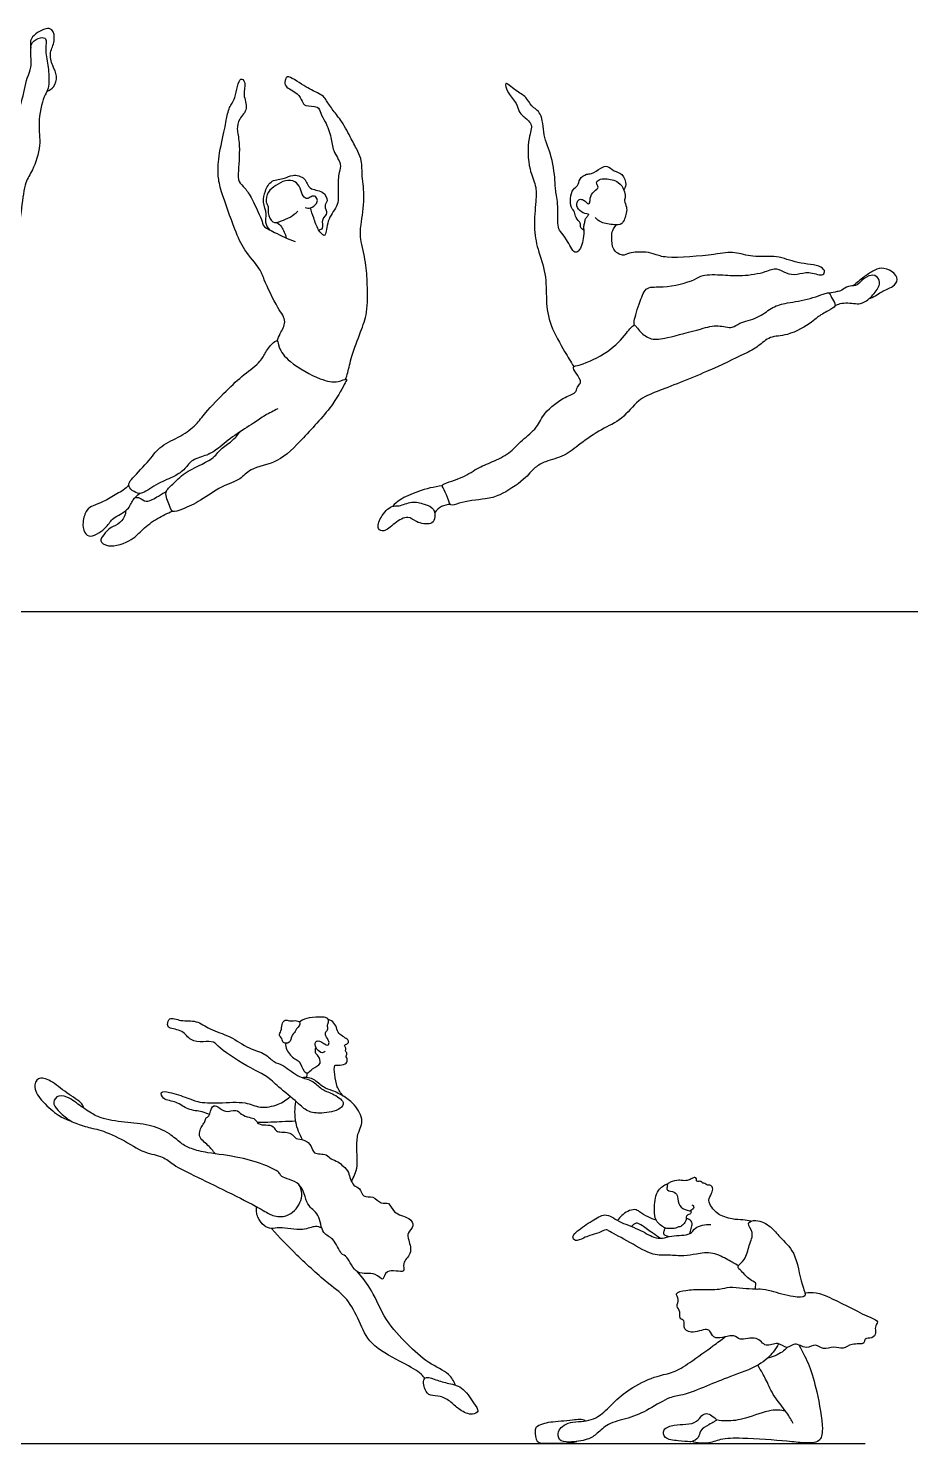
# Model space of a CAD drawing. Header units: millimetres. Extents: x 71.6 to 121.6, y 1.1 to 34.5.
# Drawn here: x 99.59 to 102.87, y 4.68 to 9.94 of the extents above; entities that cross this region are included whole.
import ezdxf

# ---------------------------------------------------------------- set-up
doc = ezdxf.new("R2010")
doc.units = ezdxf.units.MM

msp = doc.modelspace()

# ---------------------------------------------------------------- linework, layer by layer
for p, q in [((89.5772, 7.7764), (103.0033, 7.7764)), ((89.5623, 4.6846), (102.6985, 4.6846))]:
    msp.add_line(p, q)
for points, knots in [([(99.6588, 9.7102), (99.668, 9.7134), (99.687, 9.7231), (99.6997, 9.7675), (99.6775, 9.8037), (99.6659, 9.8549), (99.6902, 9.8935), (99.6825, 9.9433), (99.652, 9.9437), (99.6233, 9.9281), (99.5959, 9.9074), (99.5956, 9.8808), (99.5983, 9.8693)], [0, 0, 0, 0, 0.305997, 0.665804, 1.033736, 1.429931, 1.811838, 2.176399, 2.450443, 2.776271, 3.098447, 3.435625, 3.435625, 3.435625, 3.435625]), ([(99.17, 7.8282), (99.1778, 7.8366), (99.1954, 7.8554), (99.1931, 7.9218), (99.2267, 7.9911), (99.2583, 8.0769), (99.2836, 8.2344), (99.314, 8.3578), (99.3071, 8.4462), (99.316, 8.5295), (99.2898, 8.6169), (99.3046, 8.7291), (99.2684, 8.7408), (99.2372, 8.788), (99.2219, 8.8019), (99.2479, 8.8156), (99.2985, 8.8683), (99.3247, 8.9343), (99.323, 9.0189), (99.319, 9.057), (99.3418, 9.0526), (99.3487, 9.086), (99.377, 9.1024), (99.3821, 9.198), (99.4429, 9.282), (99.4489, 9.3491), (99.4741, 9.3965), (99.4887, 9.429), (99.4941, 9.4737), (99.5245, 9.5922), (99.5675, 9.6637), (99.582, 9.7593), (99.6024, 9.7975), (99.5976, 9.8508), (99.5978, 9.8942), (99.6325, 9.9108), (99.6606, 9.9081), (99.6494, 9.8633), (99.6642, 9.8073), (99.6667, 9.7465), (99.6627, 9.713), (99.6437, 9.6889), (99.6222, 9.5867), (99.6392, 9.5109), (99.6071, 9.4153), (99.5746, 9.3703), (99.5644, 9.2693), (99.5362, 9.1021), (99.5125, 8.9716), (99.4841, 8.9128), (99.4851, 8.8346), (99.4657, 8.7746), (99.463, 8.6356), (99.4381, 8.4783), (99.4323, 8.4102), (99.4106, 8.3241), (99.4249, 8.2328), (99.3757, 8.1561), (99.3609, 8.1309), (99.3375, 8.0462), (99.317, 8.012), (99.3161, 7.9979), (99.3157, 7.9919)], [0, 0, 0, 0, 0.331933, 0.778735, 1.271291, 1.813627, 2.532155, 3.17567, 3.70079, 4.207294, 4.764266, 5.332258, 5.649908, 6.074637, 6.291296, 6.553829, 7.036639, 7.523298, 8.050755, 8.35581, 8.566535, 8.866903, 9.174042, 9.707985, 10.288809, 10.748515, 11.15601, 11.483073, 11.860262, 12.479542, 13.01764, 13.559092, 13.930274, 14.338331, 14.697324, 15.028098, 15.27957, 15.623059, 16.067913, 16.511172, 16.825117, 17.130492, 17.693697, 18.210962, 18.760227, 19.176169, 19.731019, 20.485797, 21.135528, 21.587575, 22.070146, 22.516954, 23.187777, 23.905925, 24.374982, 24.89543, 25.44383, 25.958667, 26.279712, 26.804151, 27.165034, 27.406701, 27.406701, 27.406701, 27.406701]), ([(100.5131, 8.7821), (100.5173, 8.7911), (100.5236, 8.8094), (100.5529, 8.8557), (100.5131, 8.9042), (100.464, 9.01), (100.4517, 9.0498), (100.3869, 9.122), (100.3569, 9.1936), (100.3051, 9.3359), (100.2928, 9.3935), (100.2945, 9.4672), (100.3185, 9.5678), (100.324, 9.5995), (100.3345, 9.6536), (100.3596, 9.6788), (100.3717, 9.77), (100.3997, 9.7406), (100.3835, 9.6966), (100.4098, 9.6439), (100.3706, 9.6079), (100.3622, 9.5672), (100.3769, 9.5187), (100.3696, 9.4162), (100.3673, 9.3733), (100.3967, 9.3489), (100.4203, 9.3104), (100.4599, 9.2261), (100.4602, 9.2069), (100.5081, 9.1831), (100.5542, 9.1604), (100.5804, 9.1508)], [0, 0, 0, 0, 0.297344, 0.665126, 1.081646, 1.663478, 2.026844, 2.535845, 3.039021, 3.69782, 4.116551, 4.582362, 5.128573, 5.448574, 5.827573, 6.179689, 6.639875, 6.868626, 7.234851, 7.627328, 7.995925, 8.329975, 8.718731, 9.270599, 9.616796, 9.92394, 10.306672, 10.823336, 11.047928, 11.418947, 11.915352, 11.915352, 11.915352, 11.915352]), ([(100.7676, 8.6392), (100.7706, 8.6476), (100.7776, 8.6656), (100.7897, 8.728), (100.8245, 8.8165), (100.8507, 8.8861), (100.849, 8.9933), (100.8455, 9.0702), (100.821, 9.1613), (100.824, 9.2134), (100.8418, 9.3143), (100.828, 9.3903), (100.8294, 9.4506), (100.8139, 9.4871), (100.7886, 9.5331), (100.7561, 9.597), (100.7226, 9.6356), (100.6974, 9.674), (100.6871, 9.6911), (100.6613, 9.705), (100.6148, 9.7262), (100.5499, 9.7749), (100.542, 9.7483), (100.5411, 9.7241), (100.5926, 9.7042), (100.6054, 9.6732), (100.6168, 9.6514), (100.6679, 9.6585), (100.674, 9.6254), (100.6943, 9.5964), (100.7167, 9.537), (100.7182, 9.4892), (100.755, 9.4396), (100.7422, 9.4075), (100.7377, 9.3502), (100.7458, 9.2856), (100.7001, 9.2405), (100.6966, 9.1811), (100.6869, 9.1699), (100.6633, 9.1959), (100.6495, 9.2387), (100.6409, 9.2639), (100.6374, 9.2767)], [0, 0, 0, 0, 0.281032, 0.709008, 1.240374, 1.713949, 2.264723, 2.755187, 3.267365, 3.665372, 4.206542, 4.693165, 5.10417, 5.43786, 5.831122, 6.290835, 6.687282, 7.047627, 7.283869, 7.560013, 7.973633, 8.424047, 8.641379, 8.889227, 9.273, 9.584632, 9.833155, 10.185983, 10.465183, 10.791898, 11.218555, 11.602142, 12.005402, 12.309122, 12.718705, 13.146279, 13.574778, 13.981082, 14.136596, 14.42644, 14.800986, 15.14384, 15.14384, 15.14384, 15.14384]), ([(101.6707, 9.2534), (101.6701, 9.2476), (101.6631, 9.2415), (101.656, 9.2324), (101.656, 9.2161), (101.6514, 9.2093), (101.6544, 9.1847), (101.6495, 9.1399), (101.6356, 9.1176), (101.6157, 9.1028), (101.5905, 9.1615), (101.5653, 9.1874), (101.5537, 9.212), (101.5596, 9.2911), (101.5466, 9.3458), (101.5476, 9.3705), (101.5367, 9.4708), (101.4999, 9.5422), (101.5016, 9.6297), (101.4563, 9.6518), (101.4397, 9.6914), (101.4018, 9.7082), (101.3523, 9.7558), (101.3717, 9.6968), (101.4052, 9.6676), (101.4112, 9.6334), (101.4263, 9.6171), (101.469, 9.587), (101.4419, 9.5334), (101.4466, 9.4188), (101.4776, 9.3611), (101.4756, 9.2987), (101.4652, 9.2049), (101.4804, 9.1217), (101.515, 9.0318), (101.5115, 8.9322), (101.5247, 8.839), (101.5819, 8.7429), (101.604, 8.7049), (101.6159, 8.6863)], [0, 0, 0, 0, 0.182684, 0.373679, 0.591198, 0.782741, 0.782741, 1.233443, 1.518488, 1.730647, 2.143837, 2.486917, 2.762608, 3.257291, 3.669168, 3.94425, 4.4856, 5.005825, 5.495843, 5.862896, 6.207299, 6.585432, 6.952542, 7.284598, 7.676188, 7.984847, 8.247248, 8.610012, 9.012095, 9.603429, 10.049464, 10.476928, 11.01351, 11.52599, 12.065714, 12.614855, 13.155721, 13.734344, 14.185786, 14.185786, 14.185786, 14.185786]), ([(101.6529, 9.1927), (101.6475, 9.1964), (101.6389, 9.2023), (101.6436, 9.2215), (101.6206, 9.2383), (101.621, 9.2618), (101.6039, 9.2769), (101.6019, 9.3115), (101.6102, 9.3472), (101.6335, 9.3571), (101.6346, 9.3849), (101.6627, 9.4041), (101.6823, 9.4008), (101.7162, 9.4246), (101.741, 9.4358), (101.7647, 9.4103), (101.7974, 9.4062), (101.8139, 9.362), (101.8049, 9.35), (101.8011, 9.3446)], [0, 0, 0, 0, 0.197583, 0.420713, 0.698741, 0.953536, 1.202756, 1.522874, 1.848767, 2.103661, 2.378596, 2.68039, 2.921785, 3.270807, 3.541839, 3.843351, 4.15327, 4.50173, 4.746917, 4.746917, 4.746917, 4.746917]), ([(100.4861, 9.1942), (100.4795, 9.2022), (100.4673, 9.2219), (100.4774, 9.2534), (100.4584, 9.298), (100.4681, 9.3384), (100.4903, 9.3831), (100.5426, 9.3821), (100.5689, 9.4026), (100.6216, 9.3904), (100.6292, 9.341), (100.6848, 9.344), (100.7061, 9.3021), (100.6848, 9.2834), (100.7062, 9.255), (100.675, 9.2361), (100.687, 9.1978), (100.6732, 9.1944), (100.6688, 9.1928)], [0, 0, 0, 0, 0.302433, 0.6043, 0.971053, 1.320933, 1.683271, 2.052924, 2.362731, 2.725877, 3.070811, 3.442422, 3.771145, 4.025426, 4.30062, 4.589867, 4.899164, 5.104083, 5.104083, 5.104083, 5.104083]), ([(100.6177, 9.2772), (100.6241, 9.2756), (100.6379, 9.2736), (100.6613, 9.2906), (100.6654, 9.3072), (100.6537, 9.3242), (100.6353, 9.316), (100.6252, 9.3077), (100.6066, 9.3198), (100.6012, 9.3505), (100.5817, 9.378), (100.5429, 9.3811), (100.5087, 9.3595), (100.4779, 9.3386), (100.4689, 9.2972), (100.4839, 9.2805), (100.4765, 9.2575), (100.4944, 9.2156), (100.5324, 9.2272), (100.5743, 9.247), (100.5906, 9.2642)], [0, 0, 0, 0, 0.240834, 0.521384, 0.736045, 0.953417, 1.179936, 1.366048, 1.592828, 1.89548, 2.198736, 2.518273, 2.861122, 3.192081, 3.523963, 3.761651, 4.019741, 4.350071, 4.659935, 5.117137, 5.117137, 5.117137, 5.117137]), ([(101.6707, 9.2534), (101.6614, 9.2538), (101.6429, 9.2593), (101.6228, 9.2815), (101.6313, 9.3099), (101.6484, 9.3078), (101.6612, 9.3), (101.6681, 9.2891), (101.6779, 9.2961), (101.6735, 9.3134), (101.6894, 9.3387), (101.7129, 9.3508), (101.6949, 9.3709), (101.7105, 9.3824), (101.7352, 9.3872), (101.7846, 9.3755), (101.803, 9.3442), (101.8089, 9.3178), (101.8018, 9.3026), (101.8131, 9.278), (101.8124, 9.2577), (101.798, 9.2101), (101.7645, 9.2133), (101.7163, 9.2191), (101.7022, 9.2337), (101.6958, 9.2407)], [0, 0, 0, 0, 0.291628, 0.580312, 0.846153, 1.049633, 1.266884, 1.446384, 1.597816, 1.818269, 2.11883, 2.37086, 2.606771, 2.811197, 3.09023, 3.472461, 3.799214, 4.075685, 4.292714, 4.563811, 4.823277, 5.18324, 5.480491, 5.86082, 6.155099, 6.155099, 6.155099, 6.155099]), ([(100.513, 9.2222), (100.5193, 9.2173), (100.5315, 9.2066), (100.5444, 9.179), (100.547, 9.1645)], [0, 0, 0, 0, 0.2649668, 0.6256587, 0.6256587, 0.6256587, 0.6256587]), ([(101.841, 8.8399), (101.8406, 8.8453), (101.8376, 8.8569), (101.862, 8.9297), (101.8839, 8.9885), (101.949, 8.9756), (102.0666, 9.006), (102.0926, 9.0298), (102.1738, 9.0275), (102.2397, 9.0213), (102.3265, 9.0356), (102.3689, 9.0574), (102.4041, 9.0308), (102.4467, 9.0266), (102.487, 9.0427), (102.5368, 9.0209), (102.5516, 9.0388), (102.5334, 9.0646), (102.4433, 9.0685), (102.3719, 9.1021), (102.2814, 9.0896), (102.2115, 9.1157), (102.139, 9.1018), (101.9637, 9.0858), (101.9191, 9.1036), (101.8844, 9.1136), (101.8212, 9.1118), (101.7986, 9.0939), (101.7554, 9.1203), (101.7589, 9.1658), (101.7551, 9.1917), (101.7744, 9.2126)], [0, 0, 0, 0, 0.220647, 0.701226, 1.110715, 1.533834, 2.13365, 2.462186, 2.934735, 3.40346, 3.915372, 4.278184, 4.620757, 4.9731, 5.337292, 5.722918, 5.932486, 6.194401, 6.707076, 7.206383, 7.721738, 8.178902, 8.664292, 9.390566, 9.76525, 10.092354, 10.522269, 10.804219, 11.153251, 11.513583, 11.825873, 11.825873, 11.825873, 11.825873]), ([(102.7115, 8.9378), (102.7201, 8.9413), (102.7379, 8.9491), (102.7588, 8.9668), (102.8019, 8.9803), (102.825, 9.0099), (102.7998, 9.0427), (102.7579, 9.0569), (102.7261, 9.0414), (102.692, 9.0191), (102.6665, 8.9978), (102.6544, 8.9861)], [0, 0, 0, 0, 0.291447, 0.580205, 0.949724, 1.254462, 1.578728, 1.935075, 2.252348, 2.603999, 2.995013, 2.995013, 2.995013, 2.995013]), ([(102.5862, 8.9126), (102.5923, 8.9159), (102.6053, 8.9216), (102.6341, 8.9245), (102.6622, 8.9195), (102.6904, 8.9195), (102.7291, 8.9513), (102.7567, 8.9898), (102.7477, 9.0206), (102.7188, 9.0304), (102.6856, 9.0091), (102.6647, 8.9823), (102.6348, 8.9894), (102.6123, 8.9678), (102.5939, 8.9654), (102.5747, 8.9606), (102.565, 8.9593)], [0, 0, 0, 0, 0.251181, 0.544528, 0.838684, 1.121293, 1.507488, 1.881586, 2.163318, 2.440794, 2.780447, 3.090154, 3.373695, 3.666204, 3.903498, 4.202062, 4.202062, 4.202062, 4.202062]), ([(102.5212, 8.8695), (102.5311, 8.8771), (102.5589, 8.8938), (102.5951, 8.9103), (102.575, 8.9359), (102.5682, 8.961), (102.5525, 8.9601), (102.4802, 8.9317), (102.402, 8.9238), (102.3475, 8.9064), (102.3017, 8.864), (102.2316, 8.8524), (102.206, 8.8252), (102.1483, 8.8437), (102.0874, 8.8256), (101.9647, 8.7933), (101.9054, 8.7825), (101.8636, 8.8122), (101.8505, 8.8321), (101.8381, 8.8466), (101.8079, 8.8039), (101.7477, 8.738), (101.6462, 8.6915), (101.6068, 8.688), (101.6247, 8.6619), (101.6491, 8.6268), (101.6281, 8.6156), (101.6271, 8.5886), (101.5798, 8.5737), (101.5024, 8.5175), (101.4821, 8.4575), (101.4224, 8.4141), (101.3772, 8.3618), (101.3137, 8.3326), (101.2537, 8.3081), (101.1998, 8.2688), (101.1221, 8.2511), (101.1306, 8.2346), (101.149, 8.2012), (101.1549, 8.1633), (101.1925, 8.1847), (101.2899, 8.1937), (101.3404, 8.2055), (101.4331, 8.2636), (101.4692, 8.313), (101.5115, 8.3351), (101.5839, 8.353), (101.6392, 8.4), (101.7181, 8.4552), (101.7965, 8.487), (101.8547, 8.5666), (101.9276, 8.5943), (102.1094, 8.6654), (102.2442, 8.7303), (102.3009, 8.7593), (102.345, 8.8025), (102.4097, 8.7969), (102.5005, 8.8491), (102.5133, 8.8635), (102.5212, 8.8695)], [0, 0, 0, 0, 0.376347, 0.686231, 0.965884, 1.235466, 1.418254, 1.896961, 2.400618, 2.807321, 3.239762, 3.694348, 4.010299, 4.405849, 4.855277, 5.477057, 5.902908, 6.276261, 6.548695, 6.737029, 7.087524, 7.632154, 8.218819, 8.502701, 8.771924, 9.114179, 9.33991, 9.595562, 9.966431, 10.501811, 10.936005, 11.397871, 11.857025, 12.31242, 12.751151, 13.222661, 13.676622, 13.855009, 14.206025, 14.504538, 14.815579, 15.359988, 15.775877, 16.3405, 16.770853, 17.140973, 17.607965, 18.080406, 18.617131, 19.126389, 19.65013, 20.133316, 20.907927, 21.589604, 22.021644, 22.427876, 22.870725, 23.420535, 23.718476, 23.718476, 23.718476, 23.718476]), ([(100.5167, 8.5292), (100.5003, 8.5219), (100.4672, 8.5055), (100.4257, 8.4749), (100.3548, 8.4329), (100.2968, 8.3829), (100.2547, 8.3551), (100.1965, 8.3433), (100.1723, 8.3051), (100.1316, 8.2759), (100.0731, 8.2566), (100.0157, 8.2139), (99.9957, 8.2147), (99.9672, 8.2284), (99.9593, 8.2528), (99.979, 8.2748), (100.0414, 8.34), (100.0795, 8.3944), (100.1567, 8.426), (100.2141, 8.4693), (100.2468, 8.5173), (100.3256, 8.5976), (100.387, 8.6559), (100.4535, 8.7026), (100.4685, 8.7401), (100.4974, 8.7754), (100.5169, 8.7873), (100.5185, 8.7523), (100.5602, 8.6985), (100.6707, 8.6371), (100.7336, 8.6244), (100.7772, 8.6452), (100.7634, 8.6221), (100.7223, 8.5386), (100.6102, 8.4223), (100.5242, 8.3272), (100.4122, 8.3114), (100.3787, 8.2635), (100.3034, 8.2425), (100.2319, 8.1872), (100.1671, 8.1582), (100.1223, 8.1405), (100.1144, 8.1713), (100.0902, 8.2216), (100.1296, 8.25), (100.167, 8.2967), (100.2745, 8.3371), (100.3023, 8.3814), (100.3424, 8.4041), (100.3665, 8.4315), (100.376, 8.4444)], [0, 0, 0, 0, 0.397901, 0.788077, 1.282129, 1.758379, 2.143929, 2.547675, 2.902294, 3.277065, 3.715627, 4.163378, 4.396937, 4.691144, 4.939172, 5.218422, 5.731972, 6.182543, 6.669858, 7.122789, 7.536863, 8.106756, 8.623729, 9.097467, 9.443412, 9.811087, 10.015426, 10.281201, 10.729289, 11.341699, 11.788443, 12.083146, 12.30241, 12.811761, 13.509221, 14.127682, 14.676031, 15.071461, 15.53856, 16.059069, 16.527742, 16.859338, 17.130906, 17.514901, 17.856166, 18.283316, 18.855088, 19.240449, 19.623838, 19.925921, 19.925921, 19.925921, 19.925921]), ([(99.9628, 8.2464), (99.9566, 8.2394), (99.942, 8.2256), (99.917, 8.2135), (99.8683, 8.1821), (99.8304, 8.1708), (99.8031, 8.1545), (99.7892, 8.109), (99.7946, 8.0694), (99.8222, 8.0456), (99.8838, 8.0898), (99.9004, 8.1259), (99.9632, 8.1504), (99.975, 8.1923), (99.9933, 8.2077), (100.0019, 8.215)], [0, 0, 0, 0, 0.288419, 0.577402, 0.988986, 1.33325, 1.625869, 1.991534, 2.330007, 2.610526, 3.052452, 3.406951, 3.82948, 4.176199, 4.491547, 4.491547, 4.491547, 4.491547]), ([(99.9847, 8.1989), (99.9909, 8.1996), (100.0049, 8.2015), (100.0273, 8.1766), (100.0737, 8.2068), (100.0928, 8.2167), (100.1025, 8.2234)], [0, 0, 0, 0, 0.235386, 0.515984, 0.893507, 1.216274, 1.216274, 1.216274, 1.216274]), ([(101.1272, 8.243), (101.097, 8.2395), (101.04, 8.2261), (100.9699, 8.194), (100.9512, 8.1758), (100.9425, 8.167)], [0, 0, 0, 0, 0.525733, 1.00145, 1.337036, 1.337036, 1.337036, 1.337036]), ([(101.0832, 8.1032), (101.0917, 8.106), (101.1001, 8.1201), (101.1016, 8.1604), (101.0592, 8.1761), (101.0141, 8.1885), (100.9674, 8.1652), (100.9379, 8.1726), (100.8957, 8.1295), (100.8828, 8.0823), (100.9136, 8.0689), (100.9485, 8.1062), (101.0012, 8.1355), (101.0284, 8.1058), (101.0706, 8.099), (101.0832, 8.1032)], [0, 0, 0, 0, 0.264053, 0.584873, 0.933872, 1.313134, 1.695904, 1.983134, 2.398436, 2.758642, 3.01012, 3.398441, 3.801877, 4.132163, 4.528496, 4.528496, 4.528496, 4.528496]), ([(101.1568, 8.1738), (101.1457, 8.1736), (101.1228, 8.1689), (101.1057, 8.1532), (101.099, 8.1443)], [0, 0, 0, 0, 0.3189161, 0.6366543, 0.6366543, 0.6366543, 0.6366543]), ([(99.9512, 8.1509), (99.9508, 8.1431), (99.9482, 8.1269), (99.9225, 8.0975), (99.8867, 8.087), (99.8655, 8.0551), (99.852, 8.0382), (99.8888, 8.0083), (99.9779, 8.0397), (100.0113, 8.0821), (100.069, 8.1241), (100.1056, 8.1415), (100.1247, 8.1489)], [0, 0, 0, 0, 0.262194, 0.590141, 0.921944, 1.252826, 1.472985, 1.789864, 2.300064, 2.707986, 3.156737, 3.582781, 3.582781, 3.582781, 3.582781]), ([(100.2767, 6.1755), (100.2857, 6.172), (100.3006, 6.1485), (100.4166, 6.0767), (100.4745, 6.0522), (100.5187, 6.0076), (100.5884, 5.9531), (100.6254, 5.9156), (100.6789, 5.9086), (100.7476, 5.9217), (100.7682, 5.9546), (100.7173, 5.9872), (100.6774, 5.9978), (100.6449, 6.0375), (100.5942, 6.0414), (100.5397, 6.0917), (100.5002, 6.0996), (100.4697, 6.1362), (100.4056, 6.1503), (100.3407, 6.1997), (100.2638, 6.2211), (100.2149, 6.2591), (100.1588, 6.251), (100.1114, 6.272), (100.1047, 6.2409), (100.1114, 6.2249), (100.1658, 6.2225), (100.189, 6.1777), (100.2387, 6.1766), (100.2674, 6.1791), (100.2767, 6.1755)], [0, 0, 0, 0, 0.333026, 0.993207, 1.456007, 1.899042, 2.436144, 2.842288, 3.253199, 3.724951, 4.01393, 4.419464, 4.798183, 5.183782, 5.583224, 6.063614, 6.41869, 6.792021, 7.245484, 7.761111, 8.269081, 8.703278, 9.13036, 9.499167, 9.764942, 9.97927, 10.37293, 10.758351, 11.145592, 11.49362, 11.49362, 11.49362, 11.49362]), ([(100.6924, 6.1419), (100.6891, 6.1392), (100.6803, 6.1327), (100.6591, 6.1477), (100.6514, 6.1716), (100.6624, 6.1827), (100.6803, 6.1766), (100.6938, 6.1658), (100.7056, 6.1627), (100.7083, 6.1803), (100.693, 6.1978), (100.6923, 6.2142), (100.7054, 6.2238), (100.6983, 6.2367), (100.706, 6.2493), (100.7039, 6.265), (100.6796, 6.2711), (100.634, 6.2663), (100.6097, 6.2614), (100.5972, 6.2499)], [0, 0, 0, 0, 0.210079, 0.492081, 0.775454, 0.973912, 1.217965, 1.469885, 1.642401, 1.855199, 2.139255, 2.362643, 2.577135, 2.779109, 2.998457, 3.206909, 3.480072, 3.888543, 4.214648, 4.214648, 4.214648, 4.214648]), ([(100.7592, 5.9752), (100.7501, 5.9856), (100.7339, 6.0095), (100.7278, 6.0516), (100.7233, 6.0924), (100.7414, 6.0898), (100.7674, 6.091), (100.778, 6.1091), (100.7668, 6.1246), (100.7766, 6.1341), (100.7642, 6.1434), (100.7726, 6.1537), (100.7588, 6.1646), (100.7757, 6.1683), (100.7819, 6.1799), (100.7695, 6.1893), (100.7515, 6.2011), (100.7382, 6.2121), (100.7336, 6.2369), (100.7172, 6.2555), (100.7078, 6.2589), (100.7033, 6.2601)], [0, 0, 0, 0, 0.36579, 0.750812, 1.079608, 1.282391, 1.569958, 1.803789, 2.031662, 2.207957, 2.397841, 2.578431, 2.765356, 2.962822, 3.147408, 3.354799, 3.622984, 3.854229, 4.135879, 4.413981, 4.627587, 4.627587, 4.627587, 4.627587]), ([(100.5967, 6.2393), (100.5987, 6.2432), (100.6, 6.2521), (100.5794, 6.2574), (100.5599, 6.2523), (100.5417, 6.2617), (100.5296, 6.2411), (100.5308, 6.218), (100.5171, 6.201), (100.5335, 6.1902), (100.5326, 6.1696), (100.5645, 6.171), (100.5651, 6.1988), (100.5814, 6.2148), (100.5849, 6.2251), (100.5941, 6.2342), (100.5967, 6.2393)], [0, 0, 0, 0, 0.185001, 0.424211, 0.685205, 0.916196, 1.163378, 1.443861, 1.679785, 1.901974, 2.132944, 2.396485, 2.677308, 2.94244, 3.130581, 3.372049, 3.372049, 3.372049, 3.372049]), ([(100.5456, 6.1713), (100.5444, 6.163), (100.5479, 6.1412), (100.5781, 6.111), (100.5985, 6.1078), (100.6096, 6.066), (100.6291, 6.0582), (100.6435, 6.0792), (100.6818, 6.0923), (100.6675, 6.1261), (100.6539, 6.1342), (100.6558, 6.1489), (100.6581, 6.1549)], [4.950307, 4.950307, 4.950307, 4.950307, 5.171105, 5.552042, 5.802081, 6.158984, 6.381034, 6.654316, 6.987793, 7.288228, 7.517216, 7.730102, 7.730102, 7.730102, 7.730102]), ([(100.6225, 6.0442), (100.6239, 6.047), (100.6256, 6.053), (100.6254, 6.0589), (100.6249, 6.0617)], [0, 0, 0, 0, 0.1734539, 0.3404363, 0.3404363, 0.3404363, 0.3404363]), ([(99.7957, 5.9299), (99.7937, 5.9358), (99.7912, 5.9509), (99.7277, 5.9867), (99.6776, 6.0328), (99.6225, 6.0497), (99.6052, 6.0027), (99.6433, 5.9511), (99.6991, 5.9014), (99.7306, 5.8883), (99.7462, 5.8829)], [0, 0, 0, 0, 0.246353, 0.717332, 1.211194, 1.59442, 1.929677, 2.377494, 2.871481, 3.273069, 3.273069, 3.273069, 3.273069]), ([(100.7901, 5.658), (100.799, 5.6763), (100.8201, 5.7126), (100.7999, 5.8282), (100.8415, 5.8799), (100.8024, 5.9454), (100.7645, 5.9735), (100.7196, 5.9967), (100.6843, 6.0055), (100.6515, 6.04), (100.6235, 6.0449), (100.6131, 6.0441), (100.6082, 6.0433)], [0, 0, 0, 0, 0.444532, 1.041896, 1.480053, 1.93951, 2.340009, 2.736365, 3.081385, 3.46647, 3.761244, 3.980075, 3.980075, 3.980075, 3.980075]), ([(100.284, 5.7607), (100.2749, 5.7712), (100.2599, 5.7934), (100.2146, 5.8225), (100.2345, 5.8676), (100.2466, 5.8792), (100.248, 5.8964), (100.2643, 5.8977), (100.2677, 5.9433), (100.2968, 5.9379), (100.3194, 5.91), (100.3618, 5.9297), (100.3801, 5.9055), (100.4093, 5.8958), (100.4329, 5.892), (100.4429, 5.8685), (100.47, 5.8685), (100.5024, 5.866), (100.506, 5.8456), (100.5248, 5.8412), (100.5503, 5.8412), (100.5713, 5.8346), (100.5831, 5.8135), (100.6146, 5.8158), (100.6441, 5.7909), (100.6457, 5.7569), (100.6992, 5.7626), (100.7113, 5.7392), (100.7419, 5.7336), (100.758, 5.7135), (100.7754, 5.7013), (100.7826, 5.6776), (100.7932, 5.639), (100.8231, 5.6362), (100.8305, 5.5945), (100.873, 5.6076), (100.8972, 5.5714), (100.9323, 5.5839), (100.9443, 5.5357), (101.0047, 5.5273), (101.027, 5.4918), (100.9954, 5.4684), (101.0026, 5.4395), (101.0181, 5.387), (100.9738, 5.358), (100.9978, 5.311), (100.9126, 5.3406), (100.91, 5.2792), (100.8782, 5.3255), (100.8036, 5.3027), (100.7764, 5.3837), (100.7484, 5.384), (100.7269, 5.4488), (100.6778, 5.4606), (100.6726, 5.5416), (100.6185, 5.5658), (100.6117, 5.6597), (100.5258, 5.6706), (100.5263, 5.6914), (100.4694, 5.7208), (100.3766, 5.7493), (100.2585, 5.7629), (100.1961, 5.7774), (100.1532, 5.7997), (100.1147, 5.8392), (100.0364, 5.872), (99.9491, 5.8753), (99.8586, 5.892), (99.8196, 5.9127), (99.7668, 5.9502), (99.7434, 5.9673), (99.7012, 5.9842), (99.6763, 5.9517), (99.6986, 5.9205), (99.7406, 5.8847), (99.7638, 5.8739), (99.8225, 5.8555), (99.8519, 5.8521), (99.939, 5.8168), (100.017, 5.7618), (100.0886, 5.754), (100.1321, 5.7152), (100.2178, 5.6742), (100.4554, 5.5581), (100.4933, 5.5294), (100.5531, 5.5227), (100.6075, 5.5766), (100.6085, 5.6255), (100.5939, 5.647)], [0, 0, 0, 0, 0.367641, 0.756115, 1.118794, 1.357397, 1.568241, 1.767446, 2.113816, 2.370862, 2.696599, 3.04747, 3.337709, 3.652537, 3.922435, 4.183723, 4.473257, 4.783648, 5.012062, 5.246937, 5.538052, 5.798857, 6.058153, 6.363129, 6.703512, 6.997717, 7.372358, 7.649103, 7.950082, 8.236432, 8.557225, 8.557225, 8.96908, 9.253166, 9.571911, 9.904015, 10.250405, 10.544848, 10.896494, 11.330147, 11.648295, 11.963013, 12.262259, 12.662829, 13.042701, 13.339006, 13.77819, 14.101416, 14.429145, 14.869308, 15.356668, 15.67134, 16.129629, 16.493781, 16.947852, 17.390769, 17.899507, 18.374056, 18.588752, 19.012772, 19.593954, 20.216957, 20.669796, 21.052701, 21.470142, 21.984979, 22.529574, 23.065491, 23.451921, 23.898094, 24.21948, 24.575501, 24.883614, 25.21838, 25.637118, 25.938861, 26.370162, 26.691246, 27.230819, 27.799267, 28.266674, 28.673369, 29.248485, 30.170332, 30.571304, 30.977213, 31.444671, 31.912267, 31.912267, 31.912267, 31.912267]), ([(100.2623, 5.9064), (100.253, 5.9102), (100.2305, 5.9201), (100.1803, 5.9216), (100.1419, 5.9571), (100.0896, 5.9586), (100.0774, 5.9958), (100.1176, 5.9891), (100.1801, 5.9697), (100.2182, 5.9509), (100.2997, 5.9481), (100.3951, 5.9572), (100.4489, 5.9274), (100.5192, 5.9409), (100.5486, 5.9616), (100.5616, 5.9737)], [1.845956, 1.845956, 1.845956, 1.845956, 2.081601, 2.498186, 2.90622, 3.303109, 3.573763, 3.87945, 4.350128, 4.721812, 5.230659, 5.787669, 6.224878, 6.687713, 7.103732, 7.103732, 7.103732, 7.103732]), ([(100.6081, 5.8129), (100.5964, 5.833), (100.5785, 5.8772), (100.5788, 5.9301), (100.5835, 5.9554)], [0, 0, 0, 0, 0.4755764, 0.975752, 0.975752, 0.975752, 0.975752]), ([(100.5826, 5.8818), (100.5655, 5.881), (100.5283, 5.8802), (100.4781, 5.8765), (100.4401, 5.8776)], [0, 0, 0, 0, 0.4085441, 0.9514429, 0.9514429, 0.9514429, 0.9514429]), ([(102.0256, 5.5015), (102.0299, 5.5069), (102.0354, 5.5186), (102.0319, 5.5316), (102.0471, 5.5352), (102.0564, 5.5479), (102.0346, 5.5499), (102.0038, 5.5653), (102.0036, 5.6013), (101.992, 5.6213), (101.9581, 5.6221), (101.9632, 5.64), (101.9649, 5.6513), (101.9477, 5.6421), (101.9329, 5.629), (101.9169, 5.6039), (101.914, 5.5391), (101.9209, 5.5079), (101.9565, 5.4804), (101.9721, 5.4843), (101.9886, 5.4808), (102.0052, 5.49), (102.0136, 5.4898), (102.0218, 5.4965), (102.0256, 5.5015)], [0, 0, 0, 0, 0.264182, 0.457656, 0.679054, 0.868452, 1.107539, 1.448319, 1.791443, 2.064235, 2.377977, 2.62565, 2.785405, 3.006482, 3.275901, 3.599322, 4.072476, 4.417133, 4.793298, 5.024012, 5.263353, 5.514985, 5.684234, 5.924736, 5.924736, 5.924736, 5.924736]), ([(102.275, 5.5104), (102.2649, 5.5122), (102.2438, 5.5162), (102.2034, 5.516), (102.15, 5.5342), (102.1281, 5.5611), (102.1129, 5.588), (102.1283, 5.613), (102.135, 5.6343), (102.1225, 5.6462), (102.1101, 5.6429), (102.104, 5.6521), (102.0949, 5.6505), (102.089, 5.6598), (102.0769, 5.6577), (102.07, 5.6592), (102.0736, 5.6686), (102.0655, 5.6753), (102.0539, 5.6687), (102.0417, 5.6612), (102.0214, 5.6601), (102.0063, 5.6647), (101.9756, 5.6573), (101.9663, 5.6503), (101.9633, 5.6476)], [0, 0, 0, 0, 0.331742, 0.713234, 1.154576, 1.505071, 1.816421, 2.130014, 2.401109, 2.621242, 2.820266, 3.000196, 3.166322, 3.34906, 3.553053, 3.68724, 3.853684, 4.020759, 4.227317, 4.456868, 4.716188, 4.958659, 5.299325, 5.478498, 5.478498, 5.478498, 5.478498]), ([(100.6794, 5.4849), (100.6719, 5.4881), (100.6522, 5.495), (100.6089, 5.471), (100.5243, 5.4906), (100.4923, 5.48), (100.4634, 5.4913), (100.4406, 5.5245), (100.4367, 5.5412), (100.4371, 5.5581), (100.4365, 5.5646)], [0.048532, 0.048532, 0.048532, 0.048532, 0.305697, 0.702857, 1.226738, 1.550755, 1.851948, 2.205088, 2.463949, 2.643414, 2.643414, 2.643414, 2.643414]), ([(102.2272, 5.3443), (102.2147, 5.3524), (102.1884, 5.3666), (102.1338, 5.3973), (102.0707, 5.3892), (102.0259, 5.3783), (101.9661, 5.3861), (101.9077, 5.3806), (101.8281, 5.4312), (101.7506, 5.4698), (101.7361, 5.4819), (101.7089, 5.4652), (101.6753, 5.4574), (101.6528, 5.4487), (101.6215, 5.4324), (101.6075, 5.4543), (101.6311, 5.477), (101.6826, 5.5118), (101.7292, 5.5392), (101.7578, 5.5267), (101.7852, 5.5059), (101.8575, 5.4827), (101.9098, 5.4485), (101.9461, 5.4446), (101.9784, 5.4586), (102.0529, 5.4562), (102.0626, 5.4899), (102.105, 5.4993), (102.1244, 5.4981)], [0, 0, 0, 0, 0.398884, 0.863735, 1.330565, 1.736967, 2.190575, 2.638384, 3.224796, 3.775998, 4.00677, 4.324095, 4.6773, 4.982033, 5.31169, 5.551174, 5.864602, 6.349885, 6.778214, 7.084095, 7.43059, 7.95211, 8.427615, 8.765634, 9.125752, 9.614646, 9.934264, 10.389215, 10.389215, 10.389215, 10.389215]), ([(101.9222, 5.514), (101.9119, 5.5172), (101.8923, 5.5244), (101.8604, 5.545), (101.8435, 5.5564), (101.8153, 5.548), (101.7934, 5.5321), (101.7825, 5.5196), (101.778, 5.513)], [0, 0, 0, 0, 0.33862, 0.703013, 0.964127, 1.272845, 1.586014, 1.879755, 1.879755, 1.879755, 1.879755]), ([(102.0455, 5.549), (102.0583, 5.5543), (102.0675, 5.5642), (102.0589, 5.5685), (102.056, 5.5699)], [0, 0, 0, 0, 0.3303776, 0.5930786, 0.5930786, 0.5930786, 0.5930786]), ([(101.0623, 4.9269), (101.0561, 4.934), (101.0429, 4.9502), (100.9661, 4.9927), (100.8572, 5.0473), (100.8194, 5.1379), (100.777, 5.2256), (100.7028, 5.276), (100.5839, 5.3858), (100.523, 5.4493), (100.4924, 5.4832)], [0, 0, 0, 0, 0.302101, 0.828206, 1.455977, 2.012165, 2.559479, 3.096082, 3.81469, 4.480396, 4.480396, 4.480396, 4.480396]), ([(101.9377, 5.4466), (101.928, 5.4528), (101.9093, 5.4646), (101.8723, 5.4932), (101.8521, 5.505), (101.8394, 5.5001), (101.8329, 5.4941), (101.8305, 5.4905)], [0, 0, 0, 0, 0.349881, 0.759216, 1.037798, 1.24215, 1.456682, 1.456682, 1.456682, 1.456682]), ([(101.9562, 5.4845), (101.954, 5.4818), (101.9509, 5.4759), (101.9465, 5.4623), (101.9567, 5.4577), (101.97, 5.4531)], [0, 0, 0, 0, 0.2507088, 0.5159366, 0.8014266, 0.8014266, 0.8014266, 0.8014266]), ([(102.0471, 5.4643), (102.0488, 5.4705), (102.0507, 5.483), (102.0596, 5.502), (102.0454, 5.5188), (102.0374, 5.5194), (102.0336, 5.5194)], [0, 0, 0, 0, 0.2615931, 0.523655, 0.7803776, 0.9802992, 0.9802992, 0.9802992, 0.9802992]), ([(102.4737, 5.2334), (102.4783, 5.2405), (102.457, 5.2803), (102.4441, 5.3968), (102.3809, 5.4482), (102.3507, 5.491), (102.297, 5.5199), (102.2533, 5.504), (102.2888, 5.4671), (102.2647, 5.4205), (102.2569, 5.3673), (102.2176, 5.3427), (102.2405, 5.3233), (102.2723, 5.2881), (102.2982, 5.2816), (102.2847, 5.2537), (102.3121, 5.2599), (102.3519, 5.2497), (102.4265, 5.2285), (102.4689, 5.2262), (102.4737, 5.2334)], [0, 0, 0, 0, 0.392047, 1.044039, 1.568863, 2.000485, 2.458088, 2.782205, 3.136116, 3.554454, 3.997754, 4.349579, 4.626605, 5.049179, 5.322047, 5.578552, 5.826275, 6.21661, 6.764331, 7.165036, 7.165036, 7.165036, 7.165036]), ([(101.1766, 4.901), (101.1697, 4.9153), (101.1546, 4.9469), (101.0704, 4.9826), (100.997, 5.0532), (100.913, 5.1394), (100.8693, 5.254), (100.8311, 5.2997), (100.8123, 5.3221)], [0, 0, 0, 0, 0.391785, 0.920379, 1.500179, 2.124829, 2.749053, 3.281555, 3.281555, 3.281555, 3.281555]), ([(102.4745, 5.2439), (102.4882, 5.2456), (102.5197, 5.2463), (102.5763, 5.2244), (102.712, 5.1523), (102.7519, 5.1395), (102.7313, 5.1165), (102.7416, 5.0954), (102.7254, 5.0717), (102.6938, 5.0783), (102.6994, 5.0489), (102.6457, 5.0597), (102.6181, 5.0315), (102.5822, 5.0475), (102.5427, 5.0288), (102.515, 5.0589), (102.4788, 5.0308), (102.4375, 5.0649), (102.4067, 5.0295), (102.3749, 5.0675), (102.3264, 5.0357), (102.2984, 5.0895), (102.2302, 5.0614), (102.2145, 5.0964), (102.1389, 5.0635), (102.1249, 5.0991), (102.1097, 5.1144), (102.0511, 5.0877), (102.0195, 5.1145), (102.0316, 5.1425), (102.0048, 5.1482), (102.0148, 5.1745), (101.9931, 5.1943), (102.0104, 5.2194), (101.987, 5.2452), (102.0374, 5.2551), (102.0872, 5.2581), (102.1565, 5.2544), (102.1946, 5.2684), (102.2447, 5.2603), (102.2753, 5.2596), (102.2909, 5.2588)], [0, 0, 0, 0, 0.384365, 0.861695, 1.613168, 1.937478, 2.209357, 2.484871, 2.773962, 3.067587, 3.303472, 3.697051, 4.055883, 4.404472, 4.776923, 5.112164, 5.470743, 5.861918, 6.203337, 6.562961, 6.956092, 7.356019, 7.813642, 8.123796, 8.611304, 8.931646, 9.180796, 9.636679, 9.974351, 10.257632, 10.510142, 10.788435, 11.083104, 11.380916, 11.659326, 12.019352, 12.469209, 12.957634, 13.336182, 13.75121, 14.159428, 14.159428, 14.159428, 14.159428]), ([(102.3763, 5.0551), (102.3707, 5.044), (102.3573, 5.0214), (102.3035, 4.9688), (102.1957, 4.9338), (102.1128, 4.8987), (102.0209, 4.8618), (101.9703, 4.8588), (101.8955, 4.8092), (101.8205, 4.7761), (101.7426, 4.7615), (101.7038, 4.7208), (101.6678, 4.6957), (101.601, 4.6872), (101.5585, 4.693), (101.5558, 4.7291), (101.5735, 4.7494), (101.603, 4.7649), (101.6435, 4.7653), (101.681, 4.7716), (101.7177, 4.7884), (101.7692, 4.8428), (101.8315, 4.8955), (101.9242, 4.9372), (101.9874, 4.9458), (102.0473, 4.9845), (102.1334, 5.0474), (102.1633, 5.0694), (102.1784, 5.0806)], [0, 0, 0, 0, 0.363153, 0.868936, 1.501896, 2.084939, 2.66441, 3.08701, 3.638119, 4.19038, 4.713534, 5.146733, 5.540292, 6.030154, 6.392798, 6.708074, 7.009793, 7.347483, 7.726757, 8.089708, 8.463865, 8.982363, 9.534008, 10.128168, 10.59703, 11.099497, 11.712784, 12.160389, 12.160389, 12.160389, 12.160389]), ([(102.4525, 5.0502), (102.4676, 5.0221), (102.4947, 4.9698), (102.5186, 4.8817), (102.545, 4.7426), (102.5325, 4.6854), (102.4673, 4.6854), (102.409, 4.6937), (102.2424, 4.7052), (102.1636, 4.703), (102.1125, 4.6809), (102.0743, 4.686), (102.0552, 4.6913)], [0.048684, 0.048684, 0.048684, 0.048684, 0.560449, 1.152948, 1.819899, 2.20795, 2.670601, 3.152079, 3.90253, 4.441302, 4.872447, 5.305497, 5.305497, 5.305497, 5.305497]), ([(102.4091, 5.0414), (102.4032, 5.0349), (102.3908, 5.022), (102.3541, 5.0045), (102.3347, 5.0008)], [0, 0, 0, 0, 0.3062838, 0.7655202, 0.7655202, 0.7655202, 0.7655202]), ([(102.4314, 4.7584), (102.4242, 4.7714), (102.4102, 4.7978), (102.3515, 4.8675), (102.332, 4.9206), (102.3133, 4.952), (102.2992, 4.9749)], [0, 0, 0, 0, 0.397643, 0.909518, 1.375524, 1.750655, 1.750655, 1.750655, 1.750655]), ([(101.0623, 4.9269), (101.0551, 4.9199), (101.0593, 4.881), (101.0826, 4.8593), (101.1212, 4.863), (101.1613, 4.8382), (101.1905, 4.8076), (101.2369, 4.7864), (101.2673, 4.8041), (101.2408, 4.8378), (101.204, 4.8985), (101.1444, 4.9075), (101.1007, 4.9216), (101.0688, 4.9333), (101.0623, 4.9269)], [0, 0, 0, 0, 0.368863, 0.68044, 1.020668, 1.402811, 1.782339, 2.17811, 2.450494, 2.785652, 3.264423, 3.692405, 4.095764, 4.43147, 4.43147, 4.43147, 4.43147]), ([(102.1451, 4.7722), (102.1448, 4.7766), (102.1275, 4.789), (102.1092, 4.7977), (102.0892, 4.7897), (102.0749, 4.7612), (102.0308, 4.7547), (101.9911, 4.7551), (101.9442, 4.7404), (101.9523, 4.6984), (102.0022, 4.6946), (102.0462, 4.6902), (102.0547, 4.69), (102.0828, 4.7046), (102.0819, 4.7331), (102.1176, 4.7539), (102.1357, 4.7639), (102.1452, 4.7692), (102.1451, 4.7722)], [0, 0, 0, 0, 0.283124, 0.558065, 0.812346, 1.134413, 1.516807, 1.909859, 2.292621, 2.608085, 3.021757, 3.414198, 3.590643, 3.89994, 4.202333, 4.571004, 4.856492, 5.051031, 5.051031, 5.051031, 5.051031]), ([(102.4023, 4.805), (102.3836, 4.8075), (102.3483, 4.8137), (102.255, 4.7743), (102.1871, 4.7656), (102.1594, 4.7693), (102.1451, 4.7718)], [0, 0, 0, 0, 0.425835, 1.021628, 1.520414, 1.874473, 1.874473, 1.874473, 1.874473]), ([(101.659, 4.7682), (101.6463, 4.7761), (101.6086, 4.7685), (101.5301, 4.7645), (101.5017, 4.7574), (101.4729, 4.7463), (101.4727, 4.7305), (101.4728, 4.683), (101.5215, 4.6857), (101.5809, 4.6845), (101.6115, 4.6889), (101.6268, 4.6913)], [0, 0, 0, 0, 0.404131, 0.969588, 1.320647, 1.638963, 1.878135, 2.265512, 2.658958, 3.150758, 3.57646, 3.57646, 3.57646, 3.57646])]:
    msp.add_open_spline(points, degree=3, knots=knots)

doc.saveas('drawing.dxf')
